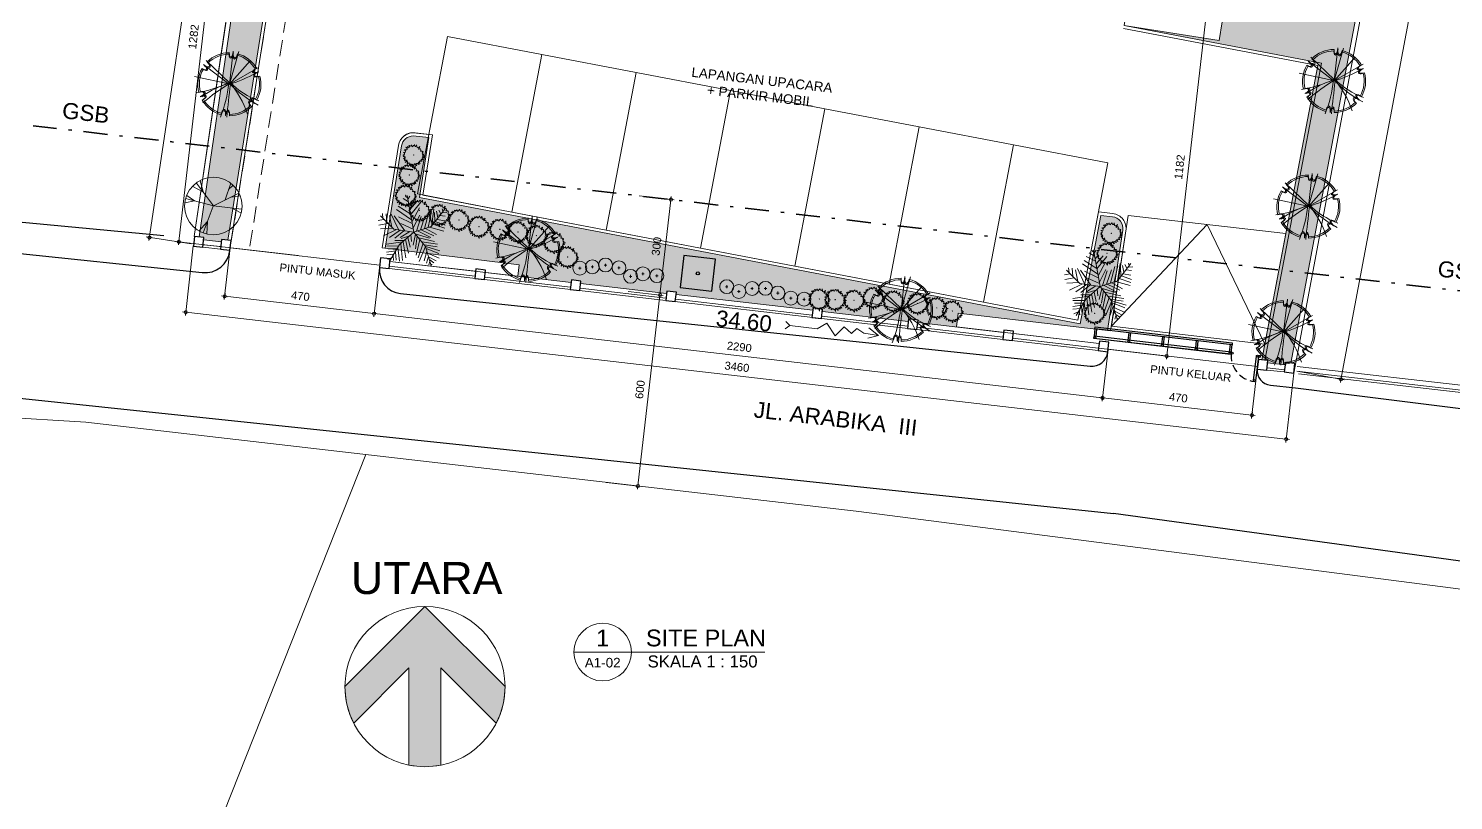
# Model space of a CAD drawing. Header units: millimetres. Extents: x -11 to 1625, y -267 to 195.
# Drawn here: x 1445.09 to 1489.6, y 20.52 to 44.61 of the extents above; entities that cross this region are included whole.
import ezdxf
from ezdxf.enums import TextEntityAlignment as Align

# ---------------------------------------------------------------- set-up
doc = ezdxf.new("R2010")
doc.units = ezdxf.units.MM
for name, pattern in [('DASHDOT', [1, 0.5, -0.25, 0, -0.25]), ('DASHED2', [0.375, 0.25, -0.125]), ('HIDDEN', [0.375, 0.25, -0.125])]:
    doc.linetypes.add(name, pattern=pattern)
for name, color, linetype, lineweight in [('batas jalan', 3, 'Continuous', 25), ('GSB', 1, 'DASHDOT', 35), ('KOLOM', 1, 'Continuous', 30), ('lan', 7, 'Continuous', 15), ('line', 11, 'Continuous', 5), ('not', 7, 'Continuous', 20), ('PAGAR', 4, 'Continuous', 18), ('POHON', 84, 'Continuous', 0), ('sol kol', 8, 'Continuous', 0), ('Trees', 62, 'Continuous', 18), ('u', 6, 'Continuous', 20)]:
    doc.layers.add(name, color=color, linetype=linetype, lineweight=lineweight)
doc.layers.add('BESI', color=10, linetype='Continuous')
doc.layers.add('REN.JALAN', color=6, linetype='Continuous')
doc.styles.add('ATTR', font='romans.shx', dxfattribs={"width": 0.8, "height": 1.735066})
doc.styles.add('simplek', font='simplex.shx')
doc.styles.get("Standard").update_dxf_attribs({"font": 'ARIALUNI.TTF'})
doc.dimstyles.new('SK100', dxfattribs={"dimtxt": 0.25, "dimasz": 0.1, "dimexe": 0.1, "dimexo": 0, "dimgap": 0.15, "dimtad": 1, "dimdec": 0, "dimlfac": 100, "dimzin": 12, "dimdsep": 46, "dimtxsty": 'Standard', "dimblk": 'BULAT', "dimcen": 0.1, "dimclrd": 256, "dimclre": 256, "dimclrt": 256, "dimadec": 0, "dimazin": 3, "dimtfac": 1, "dimtdec": 0, "dimtofl": 0, "dimtmove": 0, "dimatfit": 3, "dimldrblk": 'BULAT', "dimfxl": 0, "dimtolj": 1, "dimtzin": 0, "dimlwd": -1, "dimlwe": -1, "dimarcsym": 0})

# ---------------------------------------------------------------- blocks, each defined once
blk = doc.blocks.new('BULAT')
for p, q in [((-1, 0), (1, 0)), ((0, -1), (0, 1))]:
    blk.add_line(p, q)
blk.add_circle((0, 0), 0.5)
blk = doc.blocks.new('*D1611')
at = {"layer": 'Defpoints', "color": 0}
for p in [(1464.161, 39.392), (1463.816, 36.412), (1464.81, 36.297)]:
    blk.add_point(p, dxfattribs=at)
at = {"layer": 'u'}
for p, q in [((1464.161, 39.392), (1465.254, 39.266)), ((1465.143, 39.178), (1464.821, 36.396)), ((1463.816, 36.412), (1464.909, 36.286))]:
    blk.add_line(p, q, dxfattribs=at)
at = {"layer": 'u', "xscale": 0.1, "yscale": 0.1, "zscale": 0.1}
for p, rotation in [((1465.154, 39.277), 83.40635702926868), ((1464.81, 36.297), 263.4063570292687)]:
    blk.add_blockref('BULAT', p, dxfattribs=dict(at, rotation=rotation))
at = {"layer": 'u', "insert": (1464.706, 37.819), "char_height": 0.25, "attachment_point": 5, "rotation": 83.4064}
blk.add_mtext('\\A1;300', dxfattribs=at)
blk = doc.blocks.new('*D1612')
at = {"layer": 'Defpoints', "color": 0}
for p in [(1463.816, 36.412), (1463.127, 30.452), (1464.121, 30.337)]:
    blk.add_point(p, dxfattribs=at)
at = {"layer": 'u'}
for p, q in [((1463.816, 36.412), (1464.909, 36.286)), ((1464.798, 36.198), (1464.132, 30.436)), ((1463.127, 30.452), (1464.22, 30.325))]:
    blk.add_line(p, q, dxfattribs=at)
at = {"layer": 'u', "xscale": 0.1, "yscale": 0.1, "zscale": 0.1}
for p, rotation in [((1464.81, 36.297), 83.40635702926468), ((1464.121, 30.337), 263.4063570292647)]:
    blk.add_blockref('BULAT', p, dxfattribs=dict(at, rotation=rotation))
at = {"layer": 'u', "insert": (1464.189, 33.349), "char_height": 0.25, "attachment_point": 5, "rotation": 83.4064}
blk.add_mtext('\\A1;600', dxfattribs=at)
blk = doc.blocks.new('Ndtpd')
blk.add_line((0.747, 0), (-0.747, 0))
blk.add_circle((0, 0), 0.747)
at = {"flags": 4}
for tag, height, p in [('NO', 0.5, (0, 0.148)), ('NOLBR', 0.3, (0, -0.398))]:
    blk.add_attdef(tag, text='', height=height, dxfattribs=at).set_placement(p, align=Align.CENTER)
for tag, p, height in [('NDTPD', (1.516, 0.148), 0.5), ('SKALA', (1.523, -0.398), 0.3)]:
    blk.add_attdef(tag, p, '', height=height, dxfattribs=at)
blk = doc.blocks.new('*D1618')
at = {"layer": 'Defpoints', "color": 0}
for p in [(1464.161, 39.392), (1463.816, 36.412), (1464.81, 36.297)]:
    blk.add_point(p, dxfattribs=at)
at = {"layer": 'u'}
for p, q in [((1464.161, 39.392), (1465.254, 39.266)), ((1465.143, 39.178), (1464.821, 36.396)), ((1463.816, 36.412), (1464.909, 36.286))]:
    blk.add_line(p, q, dxfattribs=at)
at = {"layer": 'u', "xscale": 0.1, "yscale": 0.1, "zscale": 0.1}
for p, rotation in [((1465.154, 39.277), 83.40635702926868), ((1464.81, 36.297), 263.4063570292687)]:
    blk.add_blockref('BULAT', p, dxfattribs=dict(at, rotation=rotation))
at = {"layer": 'u', "insert": (1464.706, 37.819), "char_height": 0.25, "attachment_point": 5, "rotation": 83.4064}
blk.add_mtext('\\A1;300', dxfattribs=at)
blk = doc.blocks.new('POH1')
for p, q in [((0.05, -0.21), (0.81, 6.36)), ((0.05, -0.21), (1.89, 6.3)), ((0.02, -0.21), (-5.08, 3.7)), ((0.13, 0.02), (-4.57, 4.49)), ((0.05, -0.21), (4.16, 4.43)), ((0.05, -0.21), (5.8, 3.13)), ((-0.06, -0.14), (-6.86, 1.32))]:
    blk.add_line(p, q)
for centre, radius, start, end in [((0.05, -0.21), 6.25, 90, 135.0227), ((0.05, -0.21), 5.96, 90, 135.0227), ((0.05, -0.21), 5.96, 82.7502, 83.2278), ((0.05, -0.21), 6.25, 82.7502, 83.2278), ((0.05, -0.21), 6.25, 30, 75.0227), ((0.05, -0.21), 6.25, 150, 195.0227), ((0.05, -0.21), 6.25, 142.7502, 143.2278), ((0.05, -0.21), 5.96, 142.7502, 143.2278), ((0.05, -0.21), 5.96, 30, 75.0227), ((-10.04, 21.28), 23.43, 278.8909, 295.051), ((0.05, -0.21), 5.96, 150, 195.0227), ((5.31, -17.57), 18.35, 106.8033, 125.7765), ((-13.31, -11.55), 17.78, 17.8032, 41.5209), ((-7.08, 24.06), 25.29, 286.3556, 299.2634), ((11.41, 11.39), 15.87, 224.9427, 249.6513), ((0.05, -0.21), 5.96, 330, 15.0227), ((0.05, -0.21), 6.25, 330, 15.0227), ((0.05, -0.21), 5.96, 22.7502, 23.2278), ((0.05, -0.21), 6.25, 22.7502, 23.2278), ((0.05, -0.21), 6.25, 202.7502, 203.2278), ((0.05, -0.21), 5.96, 202.7502, 203.2278), ((17.96, -30.23), 35.05, 120.5334, 131.3202), ((-25.72, 2.83), 25.82, 338.2739, 353.6202), ((297.19, -37.09), 299.21, 172.9262, 174.1748), ((17.56, 17.05), 24.47, 224.1559, 241.0585), ((0.05, -0.21), 6.25, 210, 255.0227), ((0.05, -0.21), 5.96, 210, 255.0227), ((0.05, -0.21), 5.96, 270, 315.0227), ((0.05, -0.21), 6.25, 270, 315.0227), ((0.05, -0.21), 5.96, 322.7502, 323.2278), ((0.05, -0.21), 6.25, 322.7502, 323.2278), ((0.05, -0.21), 6.25, 262.7502, 263.2278), ((0.05, -0.21), 5.96, 262.7502, 263.2278)]:
    blk.add_arc(centre, radius, start, end)
for centre, major_axis, ratio, start_param, end_param in [((0.41, 5.99), (-0.115, -0.809), 0.450725, 4.712389, 7.927948), ((0.39, 5.7), (-0.109, -0.771), 0.450725, 4.712389, 7.927948), ((1.19, 5.58), (-0.14, -0.794), 0.498328, 4.647864, 7.899063), ((1.24, 5.87), (-0.147, -0.833), 0.498328, 4.647864, 7.899063), ((-5.14, 3.21), (0.643, -0.504), 0.450725, 4.712389, 7.927948), ((-4.89, 3.05), (0.613, -0.48), 0.450725, 4.712389, 7.927948), ((-4.62, 3.86), (0.648, -0.544), 0.498328, 4.647864, 7.899063), ((-4.4, 3.67), (0.618, -0.518), 0.498328, 4.647864, 7.899063), ((5.6, 2.58), (-0.758, -0.305), 0.450725, 4.712389, 7.927948), ((5.34, 2.45), (-0.723, -0.291), 0.450725, 4.712389, 7.927948), ((5.63, 1.7), (-0.758, -0.276), 0.498328, 4.647864, 7.899063), ((5.9, 1.8), (-0.795, -0.29), 0.498328, 4.647864, 7.899063), ((-5.81, -2.21), (0.795, 0.29), 0.498328, 4.647864, 7.899063), ((-5.53, -2.11), (0.758, 0.276), 0.498328, 4.647864, 7.899063), ((-5.5, -2.99), (0.758, 0.305), 0.450725, 4.712389, 7.927948), ((-5.24, -2.86), (0.723, 0.291), 0.450725, 4.712389, 7.927948), ((-1.15, -6.28), (0.147, 0.833), 0.498328, 4.647864, 7.899063), ((-1.09, -5.99), (0.14, 0.794), 0.498328, 4.647864, 7.899063), ((-0.32, -6.4), (0.115, 0.809), 0.450725, 4.712389, 7.927948), ((-0.3, -6.11), (0.109, 0.771), 0.450725, 4.712389, 7.927948), ((4.49, -4.09), (-0.618, 0.518), 0.498328, 4.647864, 7.899063), ((4.71, -4.28), (-0.648, 0.544), 0.498328, 4.647864, 7.899063), ((4.99, -3.46), (-0.613, 0.48), 0.450725, 4.712389, 7.927948), ((5.23, -3.62), (-0.643, 0.504), 0.450725, 4.712389, 7.927948)]:
    blk.add_ellipse(centre, major_axis=major_axis, ratio=ratio, start_param=start_param, end_param=end_param)
blk.add_point((0.05, -0.21))
blk.add_point((0.05, -0.21))
blk = doc.blocks.new('Deciduous Tree 13 PV')
at = {"layer": 'POHON'}
for p, q in [((-0.271, 0.374), (-0.538, 0.509)), ((0.001, 0.001), (-0.438, 0.6)), ((-0.266, 0.38), (-0.347, 0.655)), ((0.311, 0.16), (0.454, 0.594)), ((0.401, 0.429), (0.511, 0.539)), ((-0.49, 0.136), (-0.748, 0.081)), ((0.001, 0.001), (-0.724, 0.197)), ((-0.495, 0.136), (-0.695, 0.276)), ((0, 0), (-0.261, -0.702)), ((0.001, 0.001), (0.664, 0.332)), ((0.001, 0.008), (0.74, -0.078)), ((0.473, 0.234), (0.697, 0.264)), ((0.478, -0.047), (0.721, -0.176)), ((-0.161, -0.414), (-0.376, -0.653)), ((-0.156, -0.414), (-0.166, -0.726))]:
    blk.add_line(p, q, dxfattribs=at)
blk.add_circle((0, 0), 0.75, dxfattribs=at)
at = {"layer": 'POHON', "style": 'ATTR', "width": 0.8, "flags": 9}
blk.add_attdef('ESTCODE', (0.001, 0.001), '', height=0.000003, rotation=180, dxfattribs=at)
blk = doc.blocks.new('*D1619')
at = {"layer": 'Defpoints', "color": 0}
for p in [(1451.389, 37.773), (1456.058, 37.233), (1455.882, 35.718)]:
    blk.add_point(p, dxfattribs=at)
at = {"layer": 'u'}
for p, q in [((1451.389, 37.773), (1451.202, 36.159)), ((1456.058, 37.233), (1455.871, 35.619)), ((1451.313, 36.247), (1455.783, 35.73))]:
    blk.add_line(p, q, dxfattribs=at)
at = {"layer": 'u', "xscale": 0.1, "yscale": 0.1, "zscale": 0.1}
for p, rotation in [((1451.213, 36.258), 173.4063570292654), ((1455.882, 35.718), 353.4063570292655)]:
    blk.add_blockref('BULAT', p, dxfattribs=dict(at, rotation=rotation))
at = {"layer": 'u', "insert": (1453.58, 36.264), "char_height": 0.25, "attachment_point": 5, "rotation": 353.4064}
blk.add_mtext('\\A1;470', dxfattribs=at)
blk = doc.blocks.new('*D1620')
at = {"layer": 'Defpoints', "color": 0}
for p in [(1456.058, 37.233), (1478.809, 34.603), (1478.634, 33.089)]:
    blk.add_point(p, dxfattribs=at)
at = {"layer": 'u'}
for p, q in [((1456.058, 37.233), (1455.871, 35.619)), ((1455.982, 35.707), (1478.534, 33.1)), ((1478.809, 34.603), (1478.622, 32.989))]:
    blk.add_line(p, q, dxfattribs=at)
at = {"layer": 'u', "xscale": 0.1, "yscale": 0.1, "zscale": 0.1}
for p, rotation in [((1455.882, 35.718), 173.4063570292611), ((1478.634, 33.089), 353.4063570292611)]:
    blk.add_blockref('BULAT', p, dxfattribs=dict(at, rotation=rotation))
at = {"layer": 'u', "insert": (1467.29, 34.679), "char_height": 0.25, "attachment_point": 5, "rotation": 353.4064}
blk.add_mtext('\\A1;2290', dxfattribs=at)
blk = doc.blocks.new('*D1621')
at = {"layer": 'Defpoints', "color": 0}
for p in [(1478.812, 34.603), (1483.478, 34.064), (1483.303, 32.549)]:
    blk.add_point(p, dxfattribs=at)
at = {"layer": 'u'}
for p, q in [((1478.812, 34.603), (1478.625, 32.989)), ((1483.478, 34.064), (1483.291, 32.45)), ((1478.736, 33.077), (1483.203, 32.56))]:
    blk.add_line(p, q, dxfattribs=at)
at = {"layer": 'u', "xscale": 0.1, "yscale": 0.1, "zscale": 0.1}
for p, rotation in [((1478.637, 33.088), 173.4063570293028), ((1483.303, 32.549), 353.4063570293028)]:
    blk.add_blockref('BULAT', p, dxfattribs=dict(at, rotation=rotation))
at = {"layer": 'u', "insert": (1481.002, 33.094), "char_height": 0.25, "attachment_point": 5, "rotation": 353.4064}
blk.add_mtext('\\A1;470', dxfattribs=at)
blk = doc.blocks.new('*D1615')
at = {"layer": 'Defpoints', "color": 0}
for p in [(1489.931, 61.334), (1484.766, 33.915), (1486.082, 33.667)]:
    blk.add_point(p, dxfattribs=at)
at = {"layer": 'u'}
for p, q in [((1491.228, 60.988), (1486.1, 33.765)), ((1489.931, 61.334), (1491.345, 61.068)), ((1484.766, 33.915), (1486.18, 33.648))]:
    blk.add_line(p, q, dxfattribs=at)
at = {"layer": 'u', "xscale": 0.1, "yscale": 0.1, "zscale": 0.1}
for p, rotation in [((1491.247, 61.086), 79.33193220774305), ((1486.082, 33.667), 259.331932207743)]:
    blk.add_blockref('BULAT', p, dxfattribs=dict(at, rotation=rotation))
at = {"layer": 'u', "insert": (1488.391, 47.428), "char_height": 0.25, "attachment_point": 5, "rotation": 79.3319}
blk.add_mtext('\\A1;2790', dxfattribs=at)
blk = doc.blocks.new('*D1617')
at = {"layer": 'Defpoints', "color": 0}
for p in [(1450.235, 37.828), (1484.608, 33.862), (1484.37, 31.798)]:
    blk.add_point(p, dxfattribs=at)
at = {"layer": 'u'}
for p, q in [((1450.235, 37.828), (1449.986, 35.664)), ((1450.097, 35.752), (1484.27, 31.81)), ((1484.608, 33.862), (1484.358, 31.699))]:
    blk.add_line(p, q, dxfattribs=at)
at = {"layer": 'u', "xscale": 0.1, "yscale": 0.1, "zscale": 0.1}
for p, rotation in [((1449.997, 35.764), 173.4190750474977), ((1484.37, 31.798), 353.4190750474976)]:
    blk.add_blockref('BULAT', p, dxfattribs=dict(at, rotation=rotation))
at = {"layer": 'u', "insert": (1467.215, 34.057), "char_height": 0.25, "attachment_point": 5, "rotation": 353.4191}
blk.add_mtext('\\A1;3460', dxfattribs=at)
blk = doc.blocks.new('*D3270')
at = {"layer": 'Defpoints', "color": 0}
for p in [(1453.222, 67.171), (1454.521, 66.977), (1450.163, 37.899)]:
    blk.add_point(p, dxfattribs=at)
at = {"layer": 'u'}
for p, q in [((1448.879, 38.193), (1453.207, 67.072)), ((1454.521, 66.977), (1453.123, 67.186)), ((1450.163, 37.899), (1448.765, 38.109))]:
    blk.add_line(p, q, dxfattribs=at)
at = {"layer": 'u', "xscale": 0.1, "yscale": 0.1, "zscale": 0.1}
for p, rotation in [((1453.222, 67.171), 81.47708135882777), ((1448.864, 38.094), 261.4770813588278)]:
    blk.add_blockref('BULAT', p, dxfattribs=dict(at, rotation=rotation))
at = {"layer": 'u', "insert": (1450.768, 52.674), "char_height": 0.25, "attachment_point": 5, "rotation": 81.4771}
blk.add_mtext('\\A1;2940', dxfattribs=at)
blk = doc.blocks.new('*D3272')
at = {"layer": 'Defpoints', "color": 0}
for p in [(1477.989, 46.595), (1476.632, 34.855), (1480.639, 34.392)]:
    blk.add_point(p, dxfattribs=at)
at = {"layer": 'u'}
for p, q in [((1477.989, 46.595), (1482.095, 46.12)), ((1481.984, 46.032), (1480.65, 34.491)), ((1476.632, 34.855), (1480.738, 34.38))]:
    blk.add_line(p, q, dxfattribs=at)
at = {"layer": 'u', "xscale": 0.1, "yscale": 0.1, "zscale": 0.1}
for p, rotation in [((1481.996, 46.132), 83.40635702926748), ((1480.639, 34.392), 263.4063570292675)]:
    blk.add_blockref('BULAT', p, dxfattribs=dict(at, rotation=rotation))
at = {"layer": 'u', "insert": (1481.042, 40.294), "char_height": 0.25, "attachment_point": 5, "rotation": 83.4064}
blk.add_mtext('\\A1;1182', dxfattribs=at)
blk = doc.blocks.new('PINTU GERBANG2')
for points in [[(-0.011, 5.135), (-0.008, 5.135), (-0.008, 0.822), (-0.011, 0.822)], [(0.055, 5.135), (-0.008, 5.135), (-0.008, 0.822), (0.055, 0.822)], [(0.286, 5.135), (0.055, 5.135), (0.055, 5.072), (0.286, 5.072)], [(0.286, 5.135), (0.349, 5.135), (0.349, 0.822), (0.286, 0.822)], [(0.286, 4.072), (0.055, 4.072), (0.055, 4.01), (0.286, 4.01)], [(0.286, 3.01), (0.055, 3.01), (0.055, 2.947), (0.286, 2.947)], [(0.286, 1.947), (0.055, 1.947), (0.055, 1.885), (0.286, 1.885)], [(0.286, 0.885), (0.055, 0.885), (0.055, 0.822), (0.286, 0.822)]]:
    blk.add_lwpolyline(points, close=True)
for points in [[(0.024, 0.822), (0.298, 0.822)], [(-0.749, 0.028), (0.025, 0.028)], [(0.025, -0.034), (-0.749, -0.034)]]:
    blk.add_lwpolyline(points)
for centre in [(0.024, 5.104), (0.024, 4.041), (0.024, 2.979), (0.024, 1.916), (0.024, 0.854), (0.024, 0.791), (-0.744, -0.003), (0.025, -0.003), (0.025, -0.065)]:
    blk.add_circle(centre, 0.0313)
at = {"linetype": 'DASHED2'}
blk.add_arc((0.051, -0.003), 0.826, 91.7603, 180, dxfattribs=at)
blk = doc.blocks.new('*D3275')
at = {"layer": 'Defpoints', "color": 0}
for p in [(1454.979, 50.261), (1449.783, 37.959), (1453.507, 37.528)]:
    blk.add_point(p, dxfattribs=at)
at = {"layer": 'u'}
for p, q in [((1451.243, 50.592), (1449.794, 38.058)), ((1454.979, 50.261), (1451.155, 50.703)), ((1453.507, 37.528), (1449.683, 37.97))]:
    blk.add_line(p, q, dxfattribs=at)
at = {"layer": 'u', "xscale": 0.1, "yscale": 0.1, "zscale": 0.1}
for p, rotation in [((1451.255, 50.692), 83.40635702926588), ((1449.783, 37.959), 263.4063570292658)]:
    blk.add_blockref('BULAT', p, dxfattribs=dict(at, rotation=rotation))
at = {"layer": 'u', "insert": (1450.243, 44.357), "char_height": 0.25, "attachment_point": 5, "rotation": 83.4064}
blk.add_mtext('\\A1;1282', dxfattribs=at)
blk = doc.blocks.new('Tree Palm')
at = {"layer": 'POHON'}
for p, q in [((-0.07288, 0.39707), (-0.21778, 0.46673)), ((-0.08737, 0.47138), (-0.17069, 0.52711)), ((-0.10186, 0.5364), (-0.13084, 0.55962)), ((0, 0), (-0.105, 0.57)), ((-0.09099, 0.51782), (-0.06563, 0.55962)), ((-0.0765, 0.43423), (-0.02578, 0.4946)), ((-0.05839, 0.35992), (0.04667, 0.48067)), ((-0.05114, 0.27632), (0.10463, 0.46673)), ((-0.315, 0.045), (-0.525, 0.255)), ((-0.48585, 0.21131), (-0.49309, 0.29026)), ((-0.43513, 0.28561), (-0.42427, 0.15558)), ((-0.38442, 0.26239), (-0.34819, 0.07663)), ((-0.35544, 0.28097), (-0.24314, 0.03947)), ((-0.14533, 0.0209), (-0.30834, 0.2531)), ((-0.03665, 0.19273), (-0.27574, 0.35527)), ((-0.05114, 0.28097), (-0.24676, 0.40636)), ((-0.24314, 0.23917), (-0.02941, 0.137)), ((-0.02941, 0.16486), (0.08652, 0.3785)), ((-0.01129, 0.06734), (0.09014, 0.26704)), ((0.03942, 0.01625), (0.11187, 0.24381)), ((0.10101, 0.03483), (0.17708, 0.26239)), ((0.16259, 0.05805), (0.23142, 0.31348)), ((0.22055, 0.07198), (0.27489, 0.32277)), ((0.27, 0.09), (0.48, 0.36)), ((0.27127, 0.09056), (0.31112, 0.35992)), ((0.31836, 0.30883), (0.32561, 0.16486)), ((0.35096, 0.32741), (0.3727, 0.22524)), ((0.38719, 0.34134), (0.41979, 0.28561)), ((0.4053, 0.25775), (0.48862, 0.24846)), ((0.43791, 0.29954), (0.51036, 0.30883)), ((0.44153, 0.36456), (0.45239, 0.32741)), ((-0.47498, 0.19737), (-0.5583, 0.18344)), ((-0.40615, 0.137), (-0.55105, 0.10913)), ((-0.3337, 0.06269), (-0.52207, 0.0534)), ((-0.28299, 0.03483), (-0.4786, -0.05805)), ((-0.21416, 0.03018), (-0.38079, -0.08128)), ((0, 0), (-0.315, 0.045)), ((-0.15982, 0.0209), (-0.3011, -0.09521)), ((0, 0), (-0.225, -0.195)), ((-0.06563, 0.01161), (-0.21416, -0.08128)), ((-0.20691, 0.137), (-0.01129, 0.04876)), ((0, 0), (0.27, 0.09)), ((0, 0), (0.18, -0.225)), ((0.06478, 0.01625), (0.2604, -0.08592)), ((0.11187, 0.03483), (0.30749, -0.05805)), ((0.1807, 0.05805), (0.35096, -0.03483)), ((0.24229, 0.07663), (0.46688, 0.01625)), ((0.29662, 0.12307), (0.48137, 0.06269)), ((0.33285, 0.16486), (0.48862, 0.10913)), ((0.36183, 0.19737), (0.48137, 0.1788)), ((-0.17431, -0.15094), (-0.42789, -0.18809)), ((-0.24314, -0.21596), (-0.42427, -0.2206)), ((-0.225, -0.195), (-0.375, -0.45)), ((-0.15257, -0.12772), (-0.3011, -0.12772)), ((-0.20691, -0.18345), (-0.17793, -0.44352)), ((-0.06563, -0.05805), (-0.19967, -0.09985)), ((-0.17069, -0.15094), (-0.12721, -0.40172)), ((-0.13446, -0.11378), (-0.08737, -0.32741)), ((-0.09461, -0.08592), (-0.06201, -0.23453)), ((-0.04752, -0.03483), (-0.03665, -0.14629)), ((0.02493, -0.03019), (-0.01491, -0.20202)), ((0.01769, -0.02555), (0.24229, -0.09521)), ((0.05029, -0.0627), (0.02131, -0.25775)), ((0.09014, -0.11378), (0.0358, -0.35992)), ((0.14085, -0.16951), (0.06478, -0.40172)), ((0.07565, -0.09056), (0.32198, -0.14629)), ((0.12274, -0.15094), (0.36907, -0.18809)), ((0.16259, -0.19738), (0.36183, -0.22989)), ((-0.28299, -0.29026), (-0.42789, -0.31348)), ((-0.30834, -0.34135), (-0.42427, -0.35528)), ((-0.34457, -0.39708), (-0.40978, -0.42494)), ((-0.26849, -0.2624), (-0.40253, -0.25775)), ((-0.32646, -0.36921), (-0.31921, -0.44352)), ((-0.29023, -0.30884), (-0.27936, -0.43887)), ((-0.25038, -0.23918), (-0.22865, -0.45281)), ((0.1807, -0.22524), (0.08289, -0.45745)), ((0.20244, -0.30419), (0.15897, -0.44816)), ((0.18, -0.225), (0.27, -0.525)), ((0.18433, -0.22524), (0.4053, -0.29026)), ((0.19157, -0.25311), (0.38719, -0.33206)), ((0.2278, -0.3785), (0.19519, -0.48532)), ((0.21331, -0.32741), (0.39081, -0.40636)), ((0.2278, -0.38314), (0.34372, -0.44816)), ((0.24591, -0.43423), (0.30749, -0.47603)), ((0.24591, -0.45745), (0.23142, -0.50854)), ((0.26764, -0.49925), (0.28213, -0.50854))]:
    blk.add_line(p, q, dxfattribs=at)
at = {"layer": 'POHON', "style": 'ATTR', "width": 0.8, "flags": 9}
blk.add_attdef('ESTCODE', (0, 0), '', height=0.00000274, dxfattribs=at)
blk = doc.blocks.new('pohon6')
for points in [[(0, 0.266), (-0.013, 0.247), (-0.018, 0.232), (-0.023, 0.211), (-0.027, 0.202), (-0.049, 0.223), (-0.082, 0.23), (-0.092, 0.208), (-0.089, 0.191), (-0.091, 0.174), (-0.114, 0.189), (-0.122, 0.217), (-0.146, 0.23), (-0.134, 0.208), (-0.137, 0.189), (-0.132, 0.168), (-0.147, 0.155), (-0.179, 0.161), (-0.216, 0.168), (-0.206, 0.161), (-0.186, 0.14), (-0.186, 0.125), (-0.204, 0.12), (-0.245, 0.12), (-0.22, 0.097), (-0.24, 0.092), (-0.203, 0.064), (-0.226, 0.049), (-0.263, 0.049), (-0.245, 0.039), (-0.236, 0.024), (-0.251, 0.015), (-0.266, -0.006), (-0.268, -0.021), (-0.26, -0.015), (-0.24, -0.006), (-0.226, -0.019), (-0.233, -0.045), (-0.26, -0.067), (-0.216, -0.058), (-0.256, -0.107), (-0.213, -0.092), (-0.191, -0.099), (-0.189, -0.114), (-0.208, -0.138), (-0.189, -0.133), (-0.213, -0.174), (-0.169, -0.14), (-0.179, -0.159), (-0.142, -0.163), (-0.147, -0.191), (-0.156, -0.217), (-0.126, -0.198), (-0.104, -0.204), (-0.097, -0.228), (-0.096, -0.254), (-0.084, -0.23), (-0.069, -0.228), (-0.055, -0.258), (-0.049, -0.241), (-0.03, -0.217), (-0.03, -0.234), (-0.022, -0.213), (-0.008, -0.271), (-0.005, -0.226), (0.02, -0.26), (0.023, -0.239), (0.044, -0.249), (0.054, -0.266), (0.057, -0.211), (0.065, -0.196), (0.077, -0.208), (0.085, -0.232), (0.101, -0.266), (0.096, -0.217), (0.104, -0.204), (0.131, -0.211), (0.154, -0.23), (0.163, -0.236), (0.146, -0.204), (0.141, -0.183), (0.154, -0.172), (0.193, -0.178), (0.21, -0.185), (0.189, -0.159), (0.189, -0.148), (0.204, -0.138), (0.221, -0.144), (0.206, -0.116), (0.245, -0.099), (0.266, -0.101), (0.292, -0.097), (0.263, -0.088), (0.238, -0.08), (0.228, -0.069), (0.218, -0.054), (0.226, -0.045), (0.255, -0.043), (0.278, -0.032), (0.283, -0.013)], [(0.285, -0.013), (0.261, -0.024), (0.248, -0.019), (0.228, -0.011), (0.23, 0.004), (0.243, 0.017), (0.263, 0.026), (0.277, 0.049), (0.256, 0.045), (0.24, 0.045), (0.225, 0.049), (0.236, 0.069), (0.255, 0.08), (0.266, 0.086), (0.246, 0.086), (0.225, 0.077), (0.204, 0.084), (0.203, 0.099), (0.218, 0.12), (0.23, 0.153), (0.218, 0.148), (0.194, 0.133), (0.181, 0.142), (0.183, 0.165), (0.193, 0.187), (0.189, 0.206), (0.176, 0.193), (0.159, 0.178), (0.147, 0.185), (0.149, 0.202), (0.156, 0.232), (0.137, 0.217), (0.117, 0.206), (0.124, 0.223), (0.126, 0.269), (0.109, 0.239), (0.082, 0.223), (0.079, 0.254), (0.057, 0.223), (0.032, 0.254), (0.023, 0.234), (0, 0.266)]]:
    blk.add_lwpolyline(points)
blk.add_lwpolyline([(0.002, 0.009), (0, 0), (0.008, 0.002), (0.01, 0.006)], close=True)
blk = doc.blocks.new('PUCUK MERAH')
at = {"layer": 'Trees', "color": 3}
for points in [[(0, 0), (0.15, 0), (-0.14, 0)], [(0, 0.13), (0, -0.13)]]:
    blk.add_lwpolyline(points, dxfattribs=at)
blk.add_circle((0.01, 0), 0.725, dxfattribs=at)

msp = doc.modelspace()

# ---------------------------------------------------------------- hatches: boundary and pattern name
at = {"layer": 'POHON'}
h = msp.add_hatch(dxfattribs=at)
h.set_pattern_fill('GRASS', color=91, scale=0.01, style=0)
h.set_pattern_definition([(90, (1450.41415, 34.1156), (-0.179605, 0.179605), [0.047625, -0.311585]), (45, (1450.41415, 34.1156), (-0.1796051, 0.1796051), [0.047625, -0.206375]), (135, (1450.41415, 34.1156), (-0.1796051, -0.1796051), [0.047625, -0.206375])])
h.paths.add_polyline_path([(1479.3075624, 44.7036166), (1485.3701757, 43.5466375), (1483.6009731, 34.2759511), (1483.8014868, 34.2527734), (1483.7928748, 34.1782695), (1484.3350637, 34.115597), (1484.3442285, 34.1948837), (1484.5140305, 34.175256), (1489.5792637, 61.0927092), (1489.4249642, 61.1225367), (1489.4377476, 61.1886657), (1486.6494427, 61.6397875), (1486.6374642, 61.5657502), (1486.3413152, 61.6136644), (1486.3532937, 61.6877016), (1483.6879527, 62.118929), (1483.6759741, 62.0448918), (1483.3798251, 62.0928059), (1483.3918037, 62.1668432), (1480.7264626, 62.5980706), (1480.7144841, 62.5240333), (1480.4183351, 62.5719475), (1480.4303136, 62.6459847), (1477.7649725, 63.0772121), (1477.752994, 63.0031749), (1477.456845, 63.051089), (1477.4688235, 63.1251263), (1474.8034825, 63.5563537), (1474.7915039, 63.4823164), (1474.4953549, 63.5302306), (1474.5073335, 63.6042678), (1471.8419924, 64.0354952), (1471.8300139, 63.9614579), (1471.5338649, 64.0093721), (1471.5458434, 64.0834094), (1468.8805024, 64.5146367), (1468.8685238, 64.4405995), (1468.5723748, 64.4885136), (1468.5843534, 64.5625509), (1465.9190123, 64.9937783), (1465.9070338, 64.919741), (1465.6108848, 64.9676552), (1465.6228633, 65.0416924), (1462.9575222, 65.4729198), (1462.9455437, 65.3988826), (1462.6493947, 65.4467967), (1462.6613732, 65.520834), (1459.9960322, 65.9520614), (1459.9840536, 65.8780241), (1459.6879046, 65.9259383), (1459.6998832, 65.9999755), (1457.0345421, 66.4312029), (1457.0225636, 66.3571657), (1456.7264146, 66.4050798), (1456.7383931, 66.4791171), (1454.795185, 66.7935101), (1454.7827846, 66.7168655), (1454.637778, 66.7403262), (1450.4141456, 38.109181), (1450.5678353, 38.0914358), (1450.5595502, 38.0197597), (1451.1078029, 37.9563864), (1451.1164149, 38.0308903), (1451.315092, 38.0079249), (1453.0343351, 48.797867), (1453.1235619, 48.7848192), (1455.4052956, 63.1041659), (1481.5751362, 58.9341008)])
h.paths.add_polyline_path([(1467.0156648, 63.7856376), (1466.7009429, 61.8105553), (1469.6635664, 61.3384724), (1469.9782883, 63.3135547)], flags=16)
h.paths.add_polyline_path([(1474.915994, 62.52675), (1474.6012721, 60.5516677), (1477.5638956, 60.0795849), (1477.8786175, 62.0546672)], flags=16)
h.paths.add_polyline_path([(1479.5906737, 46.4613199), (1479.3117518, 44.7109051), (1482.2743752, 44.2388223), (1482.5543458, 45.9958174)], flags=16)
h = msp.add_hatch(dxfattribs=at)
h.set_pattern_fill('GRASS', color=91, scale=0.01, style=0)
h.set_pattern_definition([(90, (1456.18067, 34.78685), (-0.179605, 0.179605), [0.047625, -0.311585]), (45, (1456.18067, 34.78685), (-0.179605, 0.179605), [0.047625, -0.206375]), (135, (1456.18067, 34.78685), (-0.179605, -0.179605), [0.047625, -0.206375])])
h.paths.add_polyline_path([(1457.296929, 39.3400242), (1457.59484, 41.2096069), (1457.1007832, 41.2641518, 0.3647763378), (1456.7393283, 40.9514393), (1456.2301291, 37.7558869), (1460.4126644, 37.2373589), (1460.3719953, 36.8855244), (1462.0350435, 36.6932901), (1462.0436555, 36.767794), (1462.3416712, 36.7333459), (1462.3330592, 36.658842), (1465.0152001, 36.3488093), (1465.0238121, 36.4233132), (1465.3218277, 36.3888651), (1465.3132157, 36.3143612), (1469.5847734, 35.8206054), (1469.5933854, 35.8951093), (1469.8914011, 35.8606612), (1469.8827891, 35.7861573), (1472.5649299, 35.4761246), (1472.573542, 35.5506285), (1472.8715576, 35.5161804), (1472.8629456, 35.4416765), (1474.0733924, 35.3017591), (1474.1227547, 35.7287999), (1478.4067297, 35.2336088), (1478.7907875, 35.1892149), (1479.2678399, 38.317761, 0.4248675146), (1478.9435472, 38.7424061), (1478.5851521, 38.7838335), (1477.9395069, 35.4006287)])
at = {"layer": 'sol kol'}
h = msp.add_hatch(color=256, dxfattribs=at)
h.dxf.hatch_style = 1
h.paths.add_polyline_path([(1454.9701696, 24.0785983, 0.1188668276), (1455.2449366, 22.9391518), (1456.9701696, 24.6643848), (1456.9701696, 21.6291086, 0.1010205144), (1457.9701696, 21.6291086), (1457.9701696, 24.6643848), (1459.6954025, 22.9391518, 0.1188668276), (1459.9701696, 24.0785983), (1457.4701696, 26.5785983)])

# ---------------------------------------------------------------- linework, layer by layer
at = {"layer": 'batas jalan'}
for p, q in [((1433.4904549, 38.7901329), (1450.5145119, 36.9979004)), ((1451.3790658, 37.6904965), (1451.3799825, 37.6984266)), ((1456.7068497, 36.3459929), (1478.2438848, 34.0786499)), ((1456.7068497, 36.3459929), (1478.2438848, 34.0786499)), ((1425.1001376, 35.1485676), (1478.9781261, 29.4764833)), ((1483.8766744, 33.4856497), (1484.6622167, 33.4029506)), ((1484.6622167, 33.4029506), (1524.714162, 28.3628501)), ((1524.714162, 23.2052764), (1478.9781261, 29.4764833))]:
    msp.add_line(p, q, dxfattribs=at)
for centre, radius, start, end in [((1450.5969437, 37.7809032), 0.78733, 263.99023981, 353.40635703), ((1456.7842627, 37.081323), 0.7393937, 173.99027013, 263.99023981), ((1478.2968623, 34.5818727), 0.5060037, 263.99023981, 353.40635703), ((1478.2968623, 34.5818727), 0.5060037, 263.99023981, 353.40635703), ((1483.9246374, 33.9412403), 0.4581083, 173.99027013, 263.99023981)]:
    msp.add_arc(centre, radius, start, end, dxfattribs=at)
at = {"layer": 'GSB', "ltscale": 1.5}
msp.add_line((1492.0571915, 36.1674608), (1445.2277307, 41.580549), dxfattribs=at)
at = {"layer": 'KOLOM'}
for p, q in [((1465.5544279, 37.5277249), (1465.439601, 36.5343393)), ((1465.5544279, 37.5277249), (1465.439601, 36.5343393)), ((1466.5478134, 37.4128979), (1465.5544279, 37.5277249)), ((1466.5478134, 37.4128979), (1465.5544279, 37.5277249)), ((1466.4329865, 36.4195124), (1466.5478134, 37.4128979)), ((1466.4329865, 36.4195124), (1466.5478134, 37.4128979)), ((1465.439601, 36.5343393), (1466.4329865, 36.4195124)), ((1465.439601, 36.5343393), (1466.4329865, 36.4195124))]:
    msp.add_line(p, q, dxfattribs=at)
for points in [[(1450.2353716, 37.8278682), (1450.5333873, 37.7934202), (1450.5678353, 38.0914358), (1450.2698197, 38.1258839)], [(1451.0819668, 37.7328746), (1451.3799825, 37.6984266), (1451.4144306, 37.9964422), (1451.1164149, 38.0308903)], [(1456.0488944, 37.15874), (1456.34691, 37.1242919), (1456.3813581, 37.4223075), (1456.0833425, 37.4567556)], [(1459.0290509, 36.8142592), (1459.3270666, 36.7798111), (1459.3615147, 37.0778267), (1459.063499, 37.1122748)], [(1459.0290509, 36.8142592), (1459.3270666, 36.7798111), (1459.3615147, 37.0778267), (1459.063499, 37.1122748)], [(1462.0092075, 36.4697784), (1462.3072231, 36.4353303), (1462.3416712, 36.7333459), (1462.0436555, 36.767794)], [(1462.0092075, 36.4697784), (1462.3072231, 36.4353303), (1462.3416712, 36.7333459), (1462.0436555, 36.767794)], [(1464.989364, 36.1252976), (1465.2873796, 36.0908495), (1465.3218277, 36.3888651), (1465.0238121, 36.4233132)], [(1464.989364, 36.1252976), (1465.2873796, 36.0908495), (1465.3218277, 36.3888651), (1465.0238121, 36.4233132)], [(1469.5589374, 35.5970937), (1469.856953, 35.5626456), (1469.8914011, 35.8606612), (1469.5933854, 35.8951093)], [(1469.5589374, 35.5970937), (1469.856953, 35.5626456), (1469.8914011, 35.8606612), (1469.5933854, 35.8951093)], [(1472.5390939, 35.2526129), (1472.8371095, 35.2181648), (1472.8715576, 35.5161804), (1472.573542, 35.5506285)], [(1472.5390939, 35.2526129), (1472.8371095, 35.2181648), (1472.8715576, 35.5161804), (1472.573542, 35.5506285)], [(1475.5192504, 34.9081321), (1475.8172661, 34.873684), (1475.8517142, 35.1716996), (1475.5536985, 35.2061477)], [(1475.5192504, 34.9081321), (1475.8172661, 34.873684), (1475.8517142, 35.1716996), (1475.5536985, 35.2061477)], [(1478.5020955, 34.5633405), (1478.8001112, 34.5288924), (1478.8345593, 34.826908), (1478.5365436, 34.8613561)], [(1478.5020955, 34.5633405), (1478.8001112, 34.5288924), (1478.8345593, 34.826908), (1478.5365436, 34.8613561)], [(1483.4690231, 33.9892058), (1483.7670388, 33.9547577), (1483.8014868, 34.2527734), (1483.5034712, 34.2872215)], [(1484.3097804, 33.896868), (1484.6077961, 33.8624199), (1484.6422442, 34.1604356), (1484.3442285, 34.1948837)]]:
    msp.add_lwpolyline(points, close=True, dxfattribs=at)
msp.add_circle((1465.9937072, 36.9736186), 0.05, dxfattribs=at)
msp.add_circle((1465.9937072, 36.9736186), 0.05, dxfattribs=at)
at = {"layer": 'lan', "linetype": 'HIDDEN', "ltscale": 2}
for p, q in [((1453.1235619, 48.7848192), (1451.3885945, 37.7729305)), ((1453.7162507, 48.6914387), (1451.9812834, 37.67955))]:
    msp.add_line(p, q, dxfattribs=at)
at = {"layer": 'lan'}
for p, q in [((1450.5333873, 37.7934202), (1451.0819668, 37.7328746)), ((1456.34691, 37.1242919), (1478.5020955, 34.5633405)), ((1456.34691, 37.1242919), (1478.5020955, 34.5633405)), ((1478.7995191, 34.5237698), (1478.8001112, 34.5288924)), ((1478.7995191, 34.5237698), (1478.8001112, 34.5288924)), ((1483.7670388, 33.9547577), (1484.3097804, 33.896868)), ((1513.5866187, 30.5078674), (1484.7577357, 33.8402416))]:
    msp.add_line(p, q, dxfattribs=at)
for points in [[(1479.5906737, 46.4613199), (1482.5543458, 45.9958174), (1482.2743752, 44.2388223), (1479.3117518, 44.7109051)], [(1478.9141467, 35.3263705), (1483.7049385, 34.7672628), (1484.362808, 38.2145235), (1479.4379208, 38.7837987)]]:
    msp.add_lwpolyline(points, close=True, dxfattribs=at)
msp.add_lwpolyline([(1478.9141467, 35.3263705), (1481.9003644, 38.4991611), (1483.7049385, 34.7672628)], dxfattribs=at)
at = {"layer": 'line'}
for p, q in [((1468.8703574, 35.3432937), (1468.7218966, 35.2430371)), ((1468.8703574, 35.3432937), (1468.7218966, 35.2430371)), ((1468.7412189, 35.4704381), (1468.8703574, 35.3432937)), ((1468.7412189, 35.4704381), (1468.8703574, 35.3432937)), ((1468.8703574, 35.3432937), (1469.716266, 35.240126)), ((1468.8703574, 35.3432937), (1469.716266, 35.240126)), ((1469.716266, 35.240126), (1470.0256281, 35.4214621)), ((1469.716266, 35.240126), (1470.0256281, 35.4214621)), ((1470.0256281, 35.4214621), (1470.2800883, 35.0194686)), ((1470.0256281, 35.4214621), (1470.2800883, 35.0194686)), ((1470.2800883, 35.0194686), (1470.5674966, 35.309006)), ((1470.2800883, 35.0194686), (1470.5674966, 35.309006)), ((1470.5674966, 35.309006), (1470.797998, 35.0994433)), ((1470.5674966, 35.309006), (1470.797998, 35.0994433)), ((1470.797998, 35.0994433), (1470.9624123, 35.2505913)), ((1470.797998, 35.0994433), (1470.9624123, 35.2505913)), ((1470.797998, 35.0994433), (1470.9624123, 35.2505913)), ((1470.797998, 35.0994433), (1470.9624123, 35.2505913)), ((1470.9624123, 35.2505913), (1471.1742769, 35.1104131)), ((1470.9624123, 35.2505913), (1471.1742769, 35.1104131)), ((1470.9624123, 35.2505913), (1471.1742769, 35.1104131)), ((1470.9624123, 35.2505913), (1471.1742769, 35.1104131)), ((1471.3383826, 35.2755257), (1471.6323921, 35.0381245)), ((1471.3383826, 35.2755257), (1471.6323921, 35.0381245)), ((1471.3383826, 35.2755257), (1471.6323921, 35.0381245)), ((1471.3383826, 35.2755257), (1471.6323921, 35.0381245)), ((1471.1742769, 35.1104131), (1471.6323921, 35.0381245)), ((1471.1742769, 35.1104131), (1471.6323921, 35.0381245)), ((1471.1742769, 35.1104131), (1471.6323921, 35.0381245)), ((1471.1742769, 35.1104131), (1471.6323921, 35.0381245)), ((1471.6323921, 35.0381245), (1471.3005774, 34.9492522)), ((1471.6323921, 35.0381245), (1471.3005774, 34.9492522)), ((1471.6323921, 35.0381245), (1471.3005774, 34.9492522)), ((1471.6323921, 35.0381245), (1471.3005774, 34.9492522)), ((1446.8775261, 32.3299199), (1428.1692556, 33.4906567)), ((1470.9367397, 29.548879), (1446.8775261, 32.3299199)), ((1455.6224803, 31.3190774), (1446.9529573, 9.5)), ((1524.714162, 22.6357971), (1470.9367397, 29.548879))]:
    msp.add_line(p, q, dxfattribs=at)
at = {"layer": 'not'}
msp.add_line((1463.9229529, 25.1550632), (1468.0848639, 25.1550632), dxfattribs=at)
msp.add_lwpolyline([(1457.9701696, 21.6291086), (1457.9701696, 24.6643848), (1459.6954025, 22.9391518, 0.1188668276), (1459.9701696, 24.0785983), (1457.4701696, 26.5785983), (1454.9701696, 24.0785983, 0.1188668276), (1455.2449366, 22.9391518), (1456.9701696, 24.6643848), (1456.9701696, 21.6291086, 0.1010205144)], format="xyb", close=True, dxfattribs=at)
msp.add_circle((1457.4701696, 24.0785983), 2.5, dxfattribs=at)
at = {"layer": 'PAGAR'}
for p, q in [((1454.4772188, 66.679752), (1450.2651377, 38.1264051)), ((1454.6253599, 66.6561462), (1450.4141456, 38.109181)), ((1484.5140305, 34.175256), (1489.5798268, 61.0957011)), ((1484.6077983, 33.8624389), (1489.7272395, 61.0679614)), ((1451.0905788, 37.8073785), (1450.5421238, 37.8690011)), ((1451.1078029, 37.9563864), (1450.5595502, 38.0197597)), ((1456.0575064, 37.2332439), (1451.3885945, 37.7729305)), ((1459.0376629, 36.8887631), (1456.3555221, 37.1987958)), ((1459.0376629, 36.8887631), (1456.3555221, 37.1987958)), ((1459.054887, 37.0377709), (1456.3727461, 37.3478036)), ((1459.054887, 37.0377709), (1456.3727461, 37.3478036)), ((1462.0350435, 36.6932901), (1459.3529026, 37.0033228)), ((1462.0350435, 36.6932901), (1459.3529026, 37.0033228)), ((1462.0178195, 36.5442823), (1459.3356786, 36.854315)), ((1462.0178195, 36.5442823), (1459.3356786, 36.854315)), ((1464.997976, 36.1998015), (1462.3158351, 36.5098342)), ((1464.997976, 36.1998015), (1462.3158351, 36.5098342)), ((1465.0152001, 36.3488093), (1462.3330592, 36.658842)), ((1465.0152001, 36.3488093), (1462.3330592, 36.658842)), ((1469.5675494, 35.6715976), (1465.2959917, 36.1653534)), ((1469.5675494, 35.6715976), (1465.2959917, 36.1653534)), ((1469.5847734, 35.8206054), (1465.3132157, 36.3143612)), ((1469.5847734, 35.8206054), (1465.3132157, 36.3143612)), ((1472.5477059, 35.3271168), (1469.865565, 35.6371495)), ((1472.5477059, 35.3271168), (1469.865565, 35.6371495)), ((1472.5649299, 35.4761246), (1469.8827891, 35.7861573)), ((1472.5649299, 35.4761246), (1469.8827891, 35.7861573)), ((1475.5278624, 34.982636), (1472.8457216, 35.2926687)), ((1475.5278624, 34.982636), (1472.8457216, 35.2926687)), ((1475.5450865, 35.1316438), (1472.8629456, 35.4416765)), ((1475.5450865, 35.1316438), (1472.8629456, 35.4416765)), ((1478.5107076, 34.6378444), (1475.8258781, 34.9481879)), ((1478.5107076, 34.6378444), (1475.8258781, 34.9481879)), ((1478.5279316, 34.7868522), (1475.8431021, 35.0971957)), ((1478.5279316, 34.7868522), (1475.8431021, 35.0971957)), ((1483.4749465, 34.0640205), (1478.8087232, 34.6033963)), ((1484.3178396, 33.9665892), (1483.7729622, 34.0295724)), ((1484.3350637, 34.115597), (1483.7901862, 34.1785802)), ((1524.714162, 29.2971172), (1484.7011279, 33.9222843)), ((1524.714162, 29.448116), (1484.718352, 34.0712922))]:
    msp.add_line(p, q, dxfattribs=at)
for points in [[(1453.1235436, 48.784707), (1451.4144306, 37.9964422), (1451.315092, 38.0079249), (1453.0343351, 48.797867), (1453.1235436, 48.784707)], [(1479.2934025, 44.6147541), (1485.3631612, 43.4564113), (1483.6109571, 34.274797)], [(1479.3117518, 44.7109051), (1485.4776616, 43.534213), (1483.7071081, 34.2564477)]]:
    msp.add_lwpolyline(points, dxfattribs=at)
msp.add_lwpolyline([(1456.1329281, 37.7679374), (1456.6426616, 40.9668427, -0.3686530558), (1457.1058562, 41.3620727), (1457.7076688, 41.2956314), (1457.4085356, 39.4183782), (1477.8617051, 35.515129), (1478.5060491, 38.8915152), (1478.9547872, 38.8396448, -0.4248675146), (1479.3646077, 38.3030055), (1478.8880902, 35.1779676)], format="xyb", dxfattribs=at)
at = {"layer": 'REN.JALAN'}
msp.add_lwpolyline([(1449.3090358, 38.1488689), (1442.4554317, 38.7936482)], dxfattribs=at)
at = {"layer": 'u'}
for points in [[(1454.5210028, 66.97656), (1450.2651377, 38.1264051)], [(1456.0833425, 37.4567556), (1456.3813581, 37.4223075), (1456.3727461, 37.3478036), (1460.3719953, 36.8855244), (1460.4126644, 37.2373589), (1456.1329281, 37.7679374)], [(1478.8345593, 34.826908), (1478.8345593, 34.826908), (1478.5365436, 34.8613561), (1478.5279316, 34.7868522), (1475.8431021, 35.0971957), (1475.8517142, 35.1716996), (1475.5536985, 35.2061477), (1475.5450865, 35.1316438), (1472.8629456, 35.4416765), (1472.8715576, 35.5161804), (1472.573542, 35.5506285), (1472.5649299, 35.4761246), (1469.8827891, 35.7861573), (1469.8914011, 35.8606612), (1469.5933854, 35.8951093), (1469.5847734, 35.8206054), (1465.3132157, 36.3143612), (1465.3218277, 36.3888651), (1465.0238121, 36.4233132), (1465.0152001, 36.3488093), (1462.3330592, 36.658842), (1462.3416712, 36.7333459), (1462.0436555, 36.767794), (1462.0350435, 36.6932901), (1459.3529026, 37.0033228), (1459.3615147, 37.0778267), (1459.063499, 37.1122748), (1459.054887, 37.0377709), (1456.3727461, 37.3478036), (1456.3813134, 37.4223127), (1456.0833425, 37.4567556)], [(1456.1329281, 37.7679374), (1460.4126644, 37.2373589)], [(1456.1806709, 37.4455052), (1456.1806709, 37.4455052), (1456.3813134, 37.4223127), (1456.3727461, 37.3478036), (1459.054887, 37.0377709), (1459.063499, 37.1122748), (1459.3615147, 37.0778267), (1459.3529026, 37.0033228), (1462.0350435, 36.6932901), (1462.0436555, 36.767794), (1462.3416712, 36.7333459), (1462.3330592, 36.658842), (1465.0152001, 36.3488093), (1465.0238121, 36.4233132), (1465.3218277, 36.3888651), (1465.3132157, 36.3143612), (1469.5847734, 35.8206054), (1469.5933854, 35.8951093), (1469.8914011, 35.8606612), (1469.8827891, 35.7861573), (1472.5649299, 35.4761246), (1472.573542, 35.5506285), (1472.8715576, 35.5161804), (1472.8629456, 35.4416765), (1475.5450865, 35.1316438), (1475.5536985, 35.2061477), (1475.8517142, 35.1716996), (1475.8431021, 35.0971957), (1478.5279316, 34.7868522), (1478.5360145, 34.8567785)], [(1478.8345593, 34.826908), (1478.5360145, 34.8567785), (1478.5279316, 34.7868522), (1474.0733924, 35.3017591), (1474.1227547, 35.7287999), (1478.8880902, 35.1779676)]]:
    msp.add_lwpolyline(points, dxfattribs=at)
for points in [[(1457.2378206, 39.4509572), (1460.1846399, 38.888591), (1461.1219168, 43.7999566), (1458.1750975, 44.3623228)], [(1460.1827145, 38.8889585), (1463.1295338, 38.3265923), (1464.0668107, 43.2379579), (1461.1199914, 43.8003241)], [(1463.1295338, 38.3265923), (1466.0763532, 37.7642262), (1467.0136301, 42.6755918), (1464.0668107, 43.2379579)], [(1466.0763532, 37.7642262), (1469.0231725, 37.20186), (1469.9604495, 42.1132256), (1467.0136301, 42.6755918)], [(1469.0212471, 37.2022275), (1471.9680664, 36.6398613), (1472.9053433, 41.5512269), (1469.958524, 42.113593)], [(1471.9680664, 36.6398613), (1474.9148858, 36.0774952), (1475.8521627, 40.9888607), (1472.9053433, 41.5512269)], [(1474.9148858, 36.0774952), (1477.8617051, 35.515129), (1478.7989821, 40.4264946), (1475.8521627, 40.9888607)]]:
    msp.add_lwpolyline(points, close=True, dxfattribs=at)
for points in [[(1456.1329281, 37.7679374), (1456.6426616, 40.9668427, -0.4016928095), (1457.1597144, 41.3589703), (1457.7076688, 41.2956314), (1457.4085356, 39.4183782), (1477.8617051, 35.515129), (1478.5060491, 38.8915152), (1478.9547872, 38.8396448, -0.4248675146), (1479.3646077, 38.3030055), (1478.8880902, 35.1779676)], [(1478.7907875, 35.1892149), (1479.2678399, 38.317761, 0.4248675146), (1478.9435472, 38.7424061), (1478.5851521, 38.7838335), (1477.9395069, 35.4006287), (1457.296929, 39.3400242), (1457.59484, 41.2096069), (1457.1007832, 41.2641518, 0.3647763378), (1456.7393283, 40.9514393), (1456.2301291, 37.7558869)]]:
    msp.add_lwpolyline(points, format="xyb", dxfattribs=at)

# ---------------------------------------------------------------- block references
at = {"layer": 'BESI', "rotation": 83.40635701652013}
msp.add_blockref('PINTU GERBANG2', (1483.4643031, 34.3666751), dxfattribs=at)
at = {"layer": 'not', "lineweight": 0}
ref = msp.add_blockref('Ndtpd', (1463.0229529, 25.1550632), dxfattribs=dict(at, xscale=1.204819277108433, yscale=1.204819277108433, zscale=1.204819277108433))
ref.add_attrib('NO', '1', dxfattribs={"layer": '0', "height": 0.525, "rotation": 360, "flags": 4}).set_placement((1463.0224621, 25.332852), align=Align.CENTER)
ref.add_attrib('NDTPD', 'SITE PLAN', (1464.3729181, 25.332852), dxfattribs={"layer": '0', "height": 0.525, "rotation": 360, "flags": 4})
ref.add_attrib('NOLBR', 'A1-02', dxfattribs={"layer": '0', "height": 0.3, "rotation": 360, "flags": 4}).set_placement((1463.0224621, 24.6751084), align=Align.CENTER)
ref.add_attrib('SKALA', 'SKALA 1 : 150', (1464.42345, 24.6751084), dxfattribs={"layer": '0', "height": 0.375, "rotation": 360, "flags": 4})
at = {"layer": 'POHON'}
for name, p, xscale, yscale, zscale in [('POH1', (1451.3537303, 42.9090832), 0.157610670999913, 0.157610670999913, 0.157610670999913), ('POH1', (1485.8599817, 43.0103516), 0.157610670999913, 0.157610670999913, 0.157610670999913), ('POH1', (1485.0579913, 39.0915393), 0.157610670999913, 0.157610670999913, 0.157610670999913), ('Deciduous Tree 13 PV', (1450.8591906, 39.0756389), 1.195661951756673, 1.195661951756673, 1.195661951756673), ('Tree Palm', (1457.1275155, 38.2598529), 2, 2, 2), ('POH1', (1460.6915811, 37.7473558), 0.157610670999913, 0.157610670999913, 0.157610670999913), ('Tree Palm', (1478.5588412, 36.56371), 2, 2, 2), ('POH1', (1472.3354163, 35.868893), 0.157610670999913, 0.157610670999913, 0.157610670999913), ('POH1', (1484.2791366, 35.1680988), 0.157610670999913, 0.157610670999913, 0.157610670999913)]:
    msp.add_blockref(name, p, dxfattribs=dict(at, xscale=xscale, yscale=yscale, zscale=zscale))
at = {"layer": 'POHON', "xscale": 1.214265720776705, "yscale": 1.214265720776705, "zscale": 1.214265720776705, "rotation": 290.9253819340133}
for p in [(1457.1096616, 40.6664922), (1456.9738705, 40.0476688), (1456.8604866, 39.4095512), (1457.291706, 38.9406764), (1457.9076609, 38.8031894), (1458.5237219, 38.6439978), (1459.1487947, 38.4360364), (1459.8033831, 38.3498738), (1460.3658338, 38.2713159), (1460.9442501, 38.1509533), (1461.4958065, 37.9517813), (1478.8996273, 38.2300538), (1461.9202097, 37.4877676), (1478.7722098, 37.6011984), (1469.7789745, 36.17261), (1470.2776251, 36.1554346), (1470.8679817, 36.1325356), (1471.4701812, 36.219247), (1472.1041892, 36.1089443), (1472.8511237, 36.0378217), (1473.4507974, 35.901644), (1473.9416091, 35.7984359), (1478.379884, 35.7347846)]:
    msp.add_blockref('pohon6', p, dxfattribs=at)
at = {"layer": 'Trees', "xscale": 0.2993155313188082, "yscale": 0.2993155313188082, "zscale": 0.2993155313188082, "rotation": 90}
for p in [(1462.6988126, 37.1731297), (1463.1084862, 37.2315868), (1462.3066946, 37.1322106), (1463.5298685, 37.143902), (1463.892726, 36.8797481), (1464.2789897, 36.956841), (1464.712077, 36.8983839), (1466.8958091, 36.5557533), (1467.2754517, 36.4053827), (1467.687822, 36.4969121), (1468.106738, 36.5034508), (1468.4929261, 36.3596171), (1468.8987509, 36.1961691), (1469.3111212, 36.1634809)]:
    msp.add_blockref('PUCUK MERAH', p, dxfattribs=at)

# ---------------------------------------------------------------- texts
at = {"layer": 'not', "attachment_point": 1}
for s, width, insert, char_height, rotation in [('\\pi0.051195;LAPANGAN UPACARA\\P\\pi0.59564;+ PARKIR MOBIL', 4.496387274, (1465.7652843, 43.4142125), 0.3, 353.50149442), ('\\pi1.9254;GSB', 5.253610777, (1444.2596459, 42.535203), 0.5, 353.50149442), ('\\pi0.040053;PINTU MASUK', 2.439246343, (1452.9033562, 37.293016), 0.25, 353.66668956), ('\\pi1.9254;GSB', 5.253610777, (1487.2239589, 37.5942504), 0.5, 353.50149442), ('\\pi0.25231;34.60', 2.190504275, (1466.3401058, 35.8543958), 0.5, 354.00685619), ('\\pi0.25231;34.60', 2.190504275, (1466.3401058, 35.8543958), 0.5, 354.00685619), ('\\pi0.019605;PINTU KELUAR', 2.550634905, (1480.1200319, 34.1164767), 0.25, 353.66668956), ('\\pi0.10583;JL. ARABIKA  III', 5.253610777, (1467.6770404, 32.9896491), 0.5, 353.50149442)]:
    msp.add_mtext_dynamic_manual_height_columns(s, width=width, gutter_width=12.5, heights=[0], dxfattribs=dict(at, insert=insert, char_height=char_height, rotation=rotation))
at = {"layer": 'not', "insert": (1457.4701696, 26.9524123), "char_height": 1, "attachment_point": 7, "style": 'simplek'}
msp.add_mtext('\\pi-2.3128;{\\f@Arial Unicode MS|b0|i0|c0|p34;UTARA}', dxfattribs=at)

# ---------------------------------------------------------------- dimensions: what is measured, and where the dimension line sits
at = {"layer": 'u'}
for p1, p2, distance, picture, middle in [((1450.1634504, 37.8990648), (1454.5210028, 66.97656), 1.3135864, '*D3270', (1450.7684851, 52.6736532)), ((1489.9314517, 61.3340389), (1484.7663477, 33.9147455), 1.3385014, '*D1615', (1488.3913383, 47.428023)), ((1454.9790094, 50.2612387), (1453.5071599, 37.5280423), -3.7492462, '*D3275', (1450.2427463, 44.3570456)), ((1477.9887183, 46.5947286), (1476.63171, 34.8550406), 4.0338692, '*D3272', (1481.0415098, 40.2935785)), ((1464.1607868, 39.3920484), (1463.816306, 36.4118919), 1, '*D1611', (1464.7060405, 37.8190339)), ((1464.1607868, 39.3920484), (1463.816306, 36.4118919), 1, '*D1618', (1464.7060405, 37.8190339)), ((1450.2353716, 37.8278682), (1484.6077983, 33.8624389), -2.0778502, '*D1617', (1467.2152794, 34.0568929)), ((1451.3885945, 37.7729305), (1456.0575064, 37.2332439), -1.5248628, '*D1619', (1453.5798458, 36.264202)), ((1456.0575064, 37.2332439), (1478.8087232, 34.6033963), -1.5248628, '*D1620', (1467.2899102, 34.679435)), ((1463.816306, 36.4118919), (1463.1273444, 30.4515788), 1, '*D1612', (1464.1893193, 33.3487991)), ((1478.8119897, 34.6030187), (1483.4776351, 34.0637097), -1.5248628, '*D1621', (1481.0016078, 33.0944791))]:
    dim = msp.add_aligned_dim(p1=p1, p2=p2, distance=distance, dimstyle='SK100', dxfattribs=at)
    dim.commit()
    dim.dimension.update_dxf_attribs({"geometry": picture, "text_midpoint": middle})

doc.saveas('drawing.dxf')
